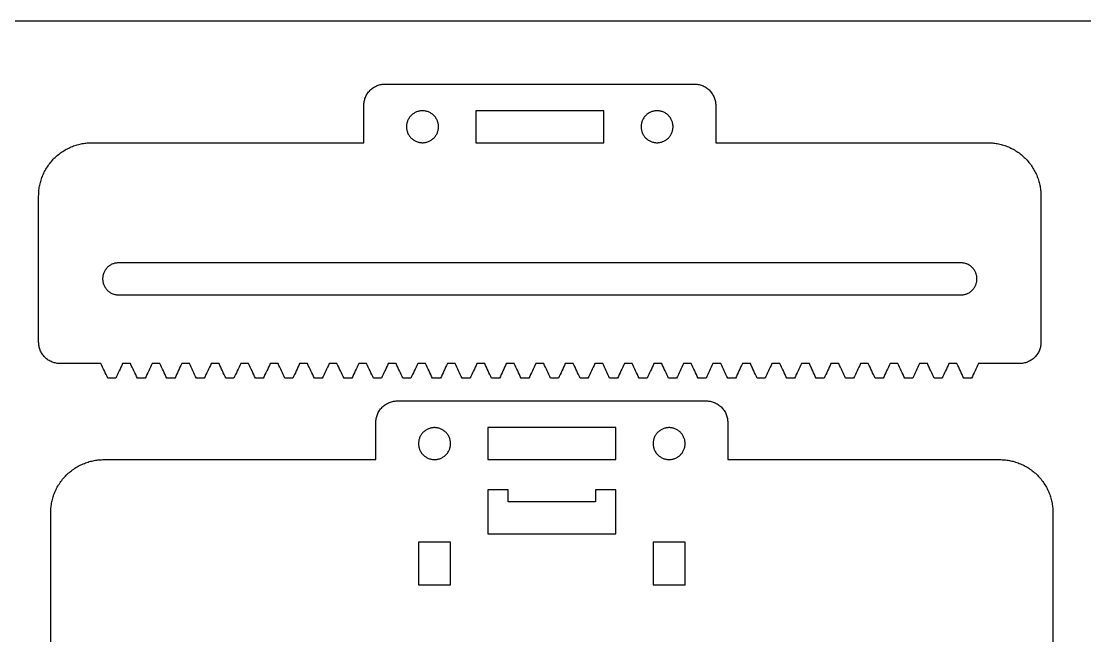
# Model space of a CAD drawing. Header units: millimetres. Extents: x -488 to 12, y -1 to 299.
# Drawn here: x -401.3 to -301.6, y 241.5 to 299.1 of the extents above; entities that cross this region are included whole.
import ezdxf

# ---------------------------------------------------------------- set-up
doc = ezdxf.new("R2010")
doc.units = ezdxf.units.MM
doc.header["$MEASUREMENT"] = 0
doc.layers.add('DEFAULT', color=7, linetype='Continuous')

msp = doc.modelspace()

# ---------------------------------------------------------------- linework, layer by layer
at = {"layer": 'DEFAULT'}
msp.add_lwpolyline([(-488.317, -0.907), (11.683, -0.907), (11.683, 299.093), (-488.317, 299.093), (-488.317, -0.907)], dxfattribs=at)
for points in [[(-369.215, 291.2), (-369.215, 293.2), (-367.215, 293.2)], [(-338.215, 293.2), (-336.215, 293.2), (-336.215, 291.2)], [(-399.715, 282.7), (-399.715, 287.7), (-394.715, 287.7)], [(-310.715, 287.7), (-305.715, 287.7), (-305.715, 282.7)], [(-397.715, 266.986), (-399.715, 266.986), (-399.715, 268.986)], [(-305.715, 268.986), (-305.715, 266.986), (-307.715, 266.986)], [(-368.086, 261.475), (-368.086, 263.475), (-366.086, 263.475)], [(-337.086, 263.475), (-335.086, 263.475), (-335.086, 261.475)], [(-398.586, 252.975), (-398.586, 257.975), (-393.586, 257.975)], [(-309.586, 257.975), (-304.586, 257.975), (-304.586, 252.975)]]:
    msp.add_rational_spline(points, [1, 0.707106781187, 1], degree=2, dxfattribs=at)
for points in [[(-367.215, 293.2), (-357.549, 293.2), (-347.882, 293.2), (-338.215, 293.2)], [(-369.215, 287.7), (-369.215, 288.867), (-369.215, 290.034), (-369.215, 291.2)], [(-358.715, 290.7), (-358.715, 289.7), (-358.715, 288.7), (-358.715, 287.7)], [(-346.715, 290.7), (-350.715, 290.7), (-354.715, 290.7), (-358.715, 290.7)], [(-346.715, 287.7), (-346.715, 288.7), (-346.715, 289.7), (-346.715, 290.7)], [(-336.215, 291.2), (-336.215, 290.034), (-336.215, 288.867), (-336.215, 287.7)], [(-394.715, 287.7), (-386.215, 287.7), (-377.715, 287.7), (-369.215, 287.7)], [(-358.715, 287.7), (-354.715, 287.7), (-350.715, 287.7), (-346.715, 287.7)], [(-336.215, 287.7), (-327.715, 287.7), (-319.215, 287.7), (-310.715, 287.7)], [(-399.715, 268.986), (-399.715, 273.557), (-399.715, 278.129), (-399.715, 282.7)], [(-305.715, 282.7), (-305.715, 278.129), (-305.715, 273.557), (-305.715, 268.986)], [(-313.215, 276.429), (-339.549, 276.429), (-365.882, 276.429), (-392.215, 276.429)], [(-392.215, 273.429), (-365.882, 273.429), (-339.549, 273.429), (-313.215, 273.429)], [(-393.882, 266.986), (-395.16, 266.986), (-396.438, 266.986), (-397.715, 266.986)], [(-393.215, 265.611), (-393.437, 266.069), (-393.66, 266.528), (-393.882, 266.986)], [(-391.84, 266.986), (-392.056, 266.528), (-392.271, 266.069), (-392.486, 265.611)], [(-391.111, 266.986), (-391.354, 266.986), (-391.597, 266.986), (-391.84, 266.986)], [(-390.445, 265.611), (-390.667, 266.069), (-390.889, 266.528), (-391.111, 266.986)], [(-389.069, 266.986), (-389.285, 266.528), (-389.5, 266.069), (-389.715, 265.611)], [(-388.34, 266.986), (-388.583, 266.986), (-388.826, 266.986), (-389.069, 266.986)], [(-387.694, 265.611), (-387.909, 266.069), (-388.125, 266.528), (-388.34, 266.986)], [(-386.298, 266.986), (-386.514, 266.528), (-386.729, 266.069), (-386.945, 265.611)], [(-385.569, 266.986), (-385.812, 266.986), (-386.055, 266.986), (-386.298, 266.986)], [(-384.924, 265.611), (-385.139, 266.069), (-385.354, 266.528), (-385.569, 266.986)], [(-383.527, 266.986), (-383.75, 266.528), (-383.972, 266.069), (-384.195, 265.611)], [(-382.798, 266.986), (-383.041, 266.986), (-383.284, 266.986), (-383.527, 266.986)], [(-382.153, 265.611), (-382.368, 266.069), (-382.583, 266.528), (-382.798, 266.986)], [(-380.757, 266.986), (-380.979, 266.528), (-381.202, 266.069), (-381.424, 265.611)], [(-380.028, 266.986), (-380.271, 266.986), (-380.514, 266.986), (-380.757, 266.986)], [(-379.382, 265.611), (-379.597, 266.069), (-379.813, 266.528), (-380.028, 266.986)], [(-377.986, 266.986), (-378.208, 266.528), (-378.43, 266.069), (-378.653, 265.611)], [(-377.257, 266.986), (-377.5, 266.986), (-377.743, 266.986), (-377.986, 266.986)], [(-376.611, 265.611), (-376.826, 266.069), (-377.042, 266.528), (-377.257, 266.986)], [(-375.236, 266.986), (-375.451, 266.528), (-375.667, 266.069), (-375.882, 265.611)], [(-374.507, 266.986), (-374.75, 266.986), (-374.993, 266.986), (-375.236, 266.986)], [(-373.84, 265.611), (-374.062, 266.069), (-374.285, 266.528), (-374.507, 266.986)], [(-372.465, 266.986), (-372.681, 266.528), (-372.896, 266.069), (-373.111, 265.611)], [(-371.736, 266.986), (-371.979, 266.986), (-372.222, 266.986), (-372.465, 266.986)], [(-371.07, 265.611), (-371.292, 266.069), (-371.514, 266.528), (-371.736, 266.986)], [(-369.694, 266.986), (-369.91, 266.528), (-370.125, 266.069), (-370.34, 265.611)], [(-368.965, 266.986), (-369.208, 266.986), (-369.451, 266.986), (-369.694, 266.986)], [(-368.299, 265.611), (-368.521, 266.069), (-368.743, 266.528), (-368.965, 266.986)], [(-366.923, 266.986), (-367.139, 266.528), (-367.354, 266.069), (-367.57, 265.611)], [(-366.194, 266.986), (-366.437, 266.986), (-366.68, 266.986), (-366.923, 266.986)], [(-365.549, 265.611), (-365.764, 266.069), (-365.979, 266.528), (-366.194, 266.986)], [(-364.153, 266.986), (-364.375, 266.528), (-364.597, 266.069), (-364.82, 265.611)], [(-363.423, 266.986), (-363.666, 266.986), (-363.909, 266.986), (-364.153, 266.986)], [(-362.778, 265.611), (-362.993, 266.069), (-363.208, 266.528), (-363.423, 266.986)], [(-361.382, 266.986), (-361.597, 266.528), (-361.812, 266.069), (-362.028, 265.611)], [(-360.653, 266.986), (-360.896, 266.986), (-361.139, 266.986), (-361.382, 266.986)], [(-360.007, 265.611), (-360.222, 266.069), (-360.438, 266.528), (-360.653, 266.986)], [(-358.611, 266.986), (-358.826, 266.528), (-359.042, 266.069), (-359.257, 265.611)], [(-357.882, 266.986), (-358.125, 266.986), (-358.368, 266.986), (-358.611, 266.986)], [(-357.236, 265.611), (-357.451, 266.069), (-357.667, 266.528), (-357.882, 266.986)], [(-355.861, 266.986), (-356.07, 266.528), (-356.278, 266.069), (-356.486, 265.611)], [(-355.111, 266.986), (-355.361, 266.986), (-355.611, 266.986), (-355.861, 266.986)], [(-354.465, 265.611), (-354.68, 266.069), (-354.896, 266.528), (-355.111, 266.986)], [(-353.09, 266.986), (-353.306, 266.528), (-353.521, 266.069), (-353.736, 265.611)], [(-352.34, 266.986), (-352.59, 266.986), (-352.84, 266.986), (-353.09, 266.986)], [(-351.695, 265.611), (-351.91, 266.069), (-352.125, 266.528), (-352.34, 266.986)], [(-350.319, 266.986), (-350.535, 266.528), (-350.75, 266.069), (-350.965, 265.611)], [(-349.569, 266.986), (-349.819, 266.986), (-350.069, 266.986), (-350.319, 266.986)], [(-348.924, 265.611), (-349.139, 266.069), (-349.354, 266.528), (-349.569, 266.986)], [(-347.548, 266.986), (-347.764, 266.528), (-347.979, 266.069), (-348.195, 265.611)], [(-346.799, 266.986), (-347.049, 266.986), (-347.299, 266.986), (-347.548, 266.986)], [(-346.174, 265.611), (-346.382, 266.069), (-346.59, 266.528), (-346.799, 266.986)], [(-344.778, 266.986), (-344.993, 266.528), (-345.208, 266.069), (-345.423, 265.611)], [(-344.048, 266.986), (-344.291, 266.986), (-344.535, 266.986), (-344.778, 266.986)], [(-343.403, 265.611), (-343.618, 266.069), (-343.833, 266.528), (-344.048, 266.986)], [(-342.007, 266.986), (-342.222, 266.528), (-342.437, 266.069), (-342.653, 265.611)], [(-341.278, 266.986), (-341.521, 266.986), (-341.764, 266.986), (-342.007, 266.986)], [(-340.632, 265.611), (-340.847, 266.069), (-341.063, 266.528), (-341.278, 266.986)], [(-339.236, 266.986), (-339.451, 266.528), (-339.667, 266.069), (-339.882, 265.611)], [(-338.507, 266.986), (-338.75, 266.986), (-338.993, 266.986), (-339.236, 266.986)], [(-337.861, 265.611), (-338.076, 266.069), (-338.292, 266.528), (-338.507, 266.986)], [(-336.486, 266.986), (-336.695, 266.528), (-336.903, 266.069), (-337.111, 265.611)], [(-335.736, 266.986), (-335.986, 266.986), (-336.236, 266.986), (-336.486, 266.986)], [(-335.09, 265.611), (-335.305, 266.069), (-335.521, 266.528), (-335.736, 266.986)], [(-333.716, 266.986), (-333.931, 266.528), (-334.146, 266.069), (-334.361, 265.611)], [(-332.965, 266.986), (-333.215, 266.986), (-333.465, 266.986), (-333.716, 266.986)], [(-332.32, 265.611), (-332.535, 266.069), (-332.75, 266.528), (-332.965, 266.986)], [(-330.944, 266.986), (-331.16, 266.528), (-331.375, 266.069), (-331.591, 265.611)], [(-330.194, 266.986), (-330.444, 266.986), (-330.694, 266.986), (-330.944, 266.986)], [(-329.549, 265.611), (-329.764, 266.069), (-329.979, 266.528), (-330.194, 266.986)], [(-328.173, 266.986), (-328.389, 266.528), (-328.604, 266.069), (-328.82, 265.611)], [(-327.424, 266.986), (-327.674, 266.986), (-327.924, 266.986), (-328.173, 266.986)], [(-326.799, 265.611), (-327.007, 266.069), (-327.216, 266.528), (-327.424, 266.986)], [(-325.403, 266.986), (-325.618, 266.528), (-325.833, 266.069), (-326.048, 265.611)], [(-324.673, 266.986), (-324.916, 266.986), (-325.16, 266.986), (-325.403, 266.986)], [(-324.028, 265.611), (-324.243, 266.069), (-324.458, 266.528), (-324.673, 266.986)], [(-322.632, 266.986), (-322.847, 266.528), (-323.062, 266.069), (-323.278, 265.611)], [(-321.903, 266.986), (-322.146, 266.986), (-322.389, 266.986), (-322.632, 266.986)], [(-321.257, 265.611), (-321.472, 266.069), (-321.688, 266.528), (-321.903, 266.986)], [(-319.861, 266.986), (-320.077, 266.528), (-320.292, 266.069), (-320.507, 265.611)], [(-319.132, 266.986), (-319.375, 266.986), (-319.618, 266.986), (-319.861, 266.986)], [(-318.486, 265.611), (-318.701, 266.069), (-318.917, 266.528), (-319.132, 266.986)], [(-317.111, 266.986), (-317.32, 266.528), (-317.528, 266.069), (-317.736, 265.611)], [(-316.361, 266.986), (-316.611, 266.986), (-316.861, 266.986), (-317.111, 266.986)], [(-315.715, 265.611), (-315.93, 266.069), (-316.146, 266.528), (-316.361, 266.986)], [(-314.341, 266.986), (-314.556, 266.528), (-314.771, 266.069), (-314.986, 265.611)], [(-313.59, 266.986), (-313.84, 266.986), (-314.09, 266.986), (-314.341, 266.986)], [(-312.945, 265.611), (-313.16, 266.069), (-313.375, 266.528), (-313.59, 266.986)], [(-311.569, 266.986), (-311.785, 266.528), (-312, 266.069), (-312.216, 265.611)], [(-307.715, 266.986), (-309, 266.986), (-310.285, 266.986), (-311.569, 266.986)], [(-392.486, 265.611), (-392.729, 265.611), (-392.972, 265.611), (-393.215, 265.611)], [(-389.715, 265.611), (-389.958, 265.611), (-390.202, 265.611), (-390.445, 265.611)], [(-386.945, 265.611), (-387.194, 265.611), (-387.444, 265.611), (-387.694, 265.611)], [(-384.195, 265.611), (-384.438, 265.611), (-384.681, 265.611), (-384.924, 265.611)], [(-381.424, 265.611), (-381.667, 265.611), (-381.91, 265.611), (-382.153, 265.611)], [(-378.653, 265.611), (-378.896, 265.611), (-379.139, 265.611), (-379.382, 265.611)], [(-375.882, 265.611), (-376.125, 265.611), (-376.368, 265.611), (-376.611, 265.611)], [(-373.111, 265.611), (-373.354, 265.611), (-373.597, 265.611), (-373.84, 265.611)], [(-370.34, 265.611), (-370.583, 265.611), (-370.827, 265.611), (-371.07, 265.611)], [(-367.57, 265.611), (-367.813, 265.611), (-368.056, 265.611), (-368.299, 265.611)], [(-364.82, 265.611), (-365.063, 265.611), (-365.306, 265.611), (-365.549, 265.611)], [(-362.028, 265.611), (-362.278, 265.611), (-362.528, 265.611), (-362.778, 265.611)], [(-359.257, 265.611), (-359.507, 265.611), (-359.757, 265.611), (-360.007, 265.611)], [(-356.486, 265.611), (-356.736, 265.611), (-356.986, 265.611), (-357.236, 265.611)], [(-353.736, 265.611), (-353.979, 265.611), (-354.222, 265.611), (-354.465, 265.611)], [(-350.965, 265.611), (-351.209, 265.611), (-351.452, 265.611), (-351.695, 265.611)], [(-348.195, 265.611), (-348.438, 265.611), (-348.681, 265.611), (-348.924, 265.611)], [(-345.423, 265.611), (-345.674, 265.611), (-345.924, 265.611), (-346.174, 265.611)], [(-342.653, 265.611), (-342.903, 265.611), (-343.153, 265.611), (-343.403, 265.611)], [(-339.882, 265.611), (-340.132, 265.611), (-340.382, 265.611), (-340.632, 265.611)], [(-337.111, 265.611), (-337.361, 265.611), (-337.611, 265.611), (-337.861, 265.611)], [(-334.361, 265.611), (-334.604, 265.611), (-334.847, 265.611), (-335.09, 265.611)], [(-331.591, 265.611), (-331.834, 265.611), (-332.077, 265.611), (-332.32, 265.611)], [(-328.82, 265.611), (-329.063, 265.611), (-329.306, 265.611), (-329.549, 265.611)], [(-326.048, 265.611), (-326.299, 265.611), (-326.549, 265.611), (-326.799, 265.611)], [(-323.278, 265.611), (-323.528, 265.611), (-323.778, 265.611), (-324.028, 265.611)], [(-320.507, 265.611), (-320.757, 265.611), (-321.007, 265.611), (-321.257, 265.611)], [(-317.736, 265.611), (-317.986, 265.611), (-318.236, 265.611), (-318.486, 265.611)], [(-314.986, 265.611), (-315.229, 265.611), (-315.472, 265.611), (-315.715, 265.611)], [(-312.216, 265.611), (-312.459, 265.611), (-312.702, 265.611), (-312.945, 265.611)], [(-366.086, 263.475), (-356.419, 263.475), (-346.752, 263.475), (-337.086, 263.475)], [(-368.086, 257.975), (-368.086, 259.142), (-368.086, 260.308), (-368.086, 261.475)], [(-335.086, 261.475), (-335.086, 260.308), (-335.086, 259.142), (-335.086, 257.975)], [(-345.586, 260.975), (-349.586, 260.975), (-353.586, 260.975), (-357.586, 260.975)], [(-357.586, 260.975), (-357.586, 259.975), (-357.586, 258.975), (-357.586, 257.975)], [(-345.586, 257.975), (-345.586, 258.975), (-345.586, 259.975), (-345.586, 260.975)], [(-393.586, 257.975), (-385.086, 257.975), (-376.586, 257.975), (-368.086, 257.975)], [(-357.586, 257.975), (-353.586, 257.975), (-349.586, 257.975), (-345.586, 257.975)], [(-335.086, 257.975), (-326.586, 257.975), (-318.086, 257.975), (-309.586, 257.975)], [(-355.686, 255.125), (-356.319, 255.125), (-356.952, 255.125), (-357.586, 255.125)], [(-357.586, 255.125), (-357.586, 254.092), (-357.586, 253.058), (-357.586, 251.025)], [(-355.686, 254.025), (-355.686, 254.392), (-355.686, 254.758), (-355.686, 255.125)], [(-347.486, 255.125), (-347.486, 254.758), (-347.486, 254.392), (-347.486, 254.025)], [(-345.586, 255.125), (-346.219, 255.125), (-346.852, 255.125), (-347.486, 255.125)], [(-345.586, 251.025), (-345.586, 253.058), (-345.586, 254.092), (-345.586, 255.125)], [(-347.486, 254.025), (-350.219, 254.025), (-352.952, 254.025), (-355.686, 254.025)], [(-398.586, 237.388), (-398.586, 242.584), (-398.586, 247.779), (-398.586, 252.975)], [(-304.586, 252.975), (-304.586, 247.779), (-304.586, 242.584), (-304.586, 237.388)], [(-357.586, 251.025), (-353.586, 251.025), (-349.586, 251.025), (-345.586, 251.025)], [(-361.086, 250.225), (-362.086, 250.225), (-363.086, 250.225), (-364.086, 250.225)], [(-364.086, 250.225), (-364.086, 248.892), (-364.086, 247.558), (-364.086, 246.225)], [(-361.086, 246.225), (-361.086, 247.558), (-361.086, 248.892), (-361.086, 250.225)], [(-342.086, 250.225), (-342.086, 248.892), (-342.086, 247.558), (-342.086, 246.225)], [(-339.086, 250.225), (-340.086, 250.225), (-341.086, 250.225), (-342.086, 250.225)], [(-339.086, 246.225), (-339.086, 247.558), (-339.086, 248.892), (-339.086, 250.225)], [(-364.086, 246.225), (-363.086, 246.225), (-362.086, 246.225), (-361.086, 246.225)], [(-342.086, 246.225), (-341.086, 246.225), (-340.086, 246.225), (-339.086, 246.225)]]:
    msp.add_open_spline(points, degree=3, dxfattribs=at)
for points in [[(-363.715, 290.7), (-365.215, 290.7), (-365.215, 289.2), (-365.215, 287.7), (-363.715, 287.7)], [(-363.715, 287.7), (-362.215, 287.7), (-362.215, 289.2), (-362.215, 290.7), (-363.715, 290.7)], [(-341.715, 290.7), (-343.215, 290.7), (-343.215, 289.2), (-343.215, 287.7), (-341.715, 287.7)], [(-341.715, 287.7), (-340.215, 287.7), (-340.215, 289.2), (-340.215, 290.7), (-341.715, 290.7)], [(-392.215, 276.429), (-393.715, 276.429), (-393.715, 274.929), (-393.715, 273.429), (-392.215, 273.429)], [(-313.215, 273.429), (-311.715, 273.429), (-311.715, 274.929), (-311.715, 276.429), (-313.215, 276.429)], [(-362.586, 260.975), (-364.086, 260.975), (-364.086, 259.475), (-364.086, 257.975), (-362.586, 257.975)], [(-362.586, 257.975), (-361.086, 257.975), (-361.086, 259.475), (-361.086, 260.975), (-362.586, 260.975)], [(-340.586, 260.975), (-342.086, 260.975), (-342.086, 259.475), (-342.086, 257.975), (-340.586, 257.975)], [(-340.586, 257.975), (-339.086, 257.975), (-339.086, 259.475), (-339.086, 260.975), (-340.586, 260.975)]]:
    msp.add_rational_spline(points, [1, 0.707106781187, 1, 0.707106781187, 1], degree=2, knots=[0, 0, 0, 2.355994, 2.355994, 4.711988, 4.711988, 4.711988], dxfattribs=at)

doc.saveas('drawing.dxf')
